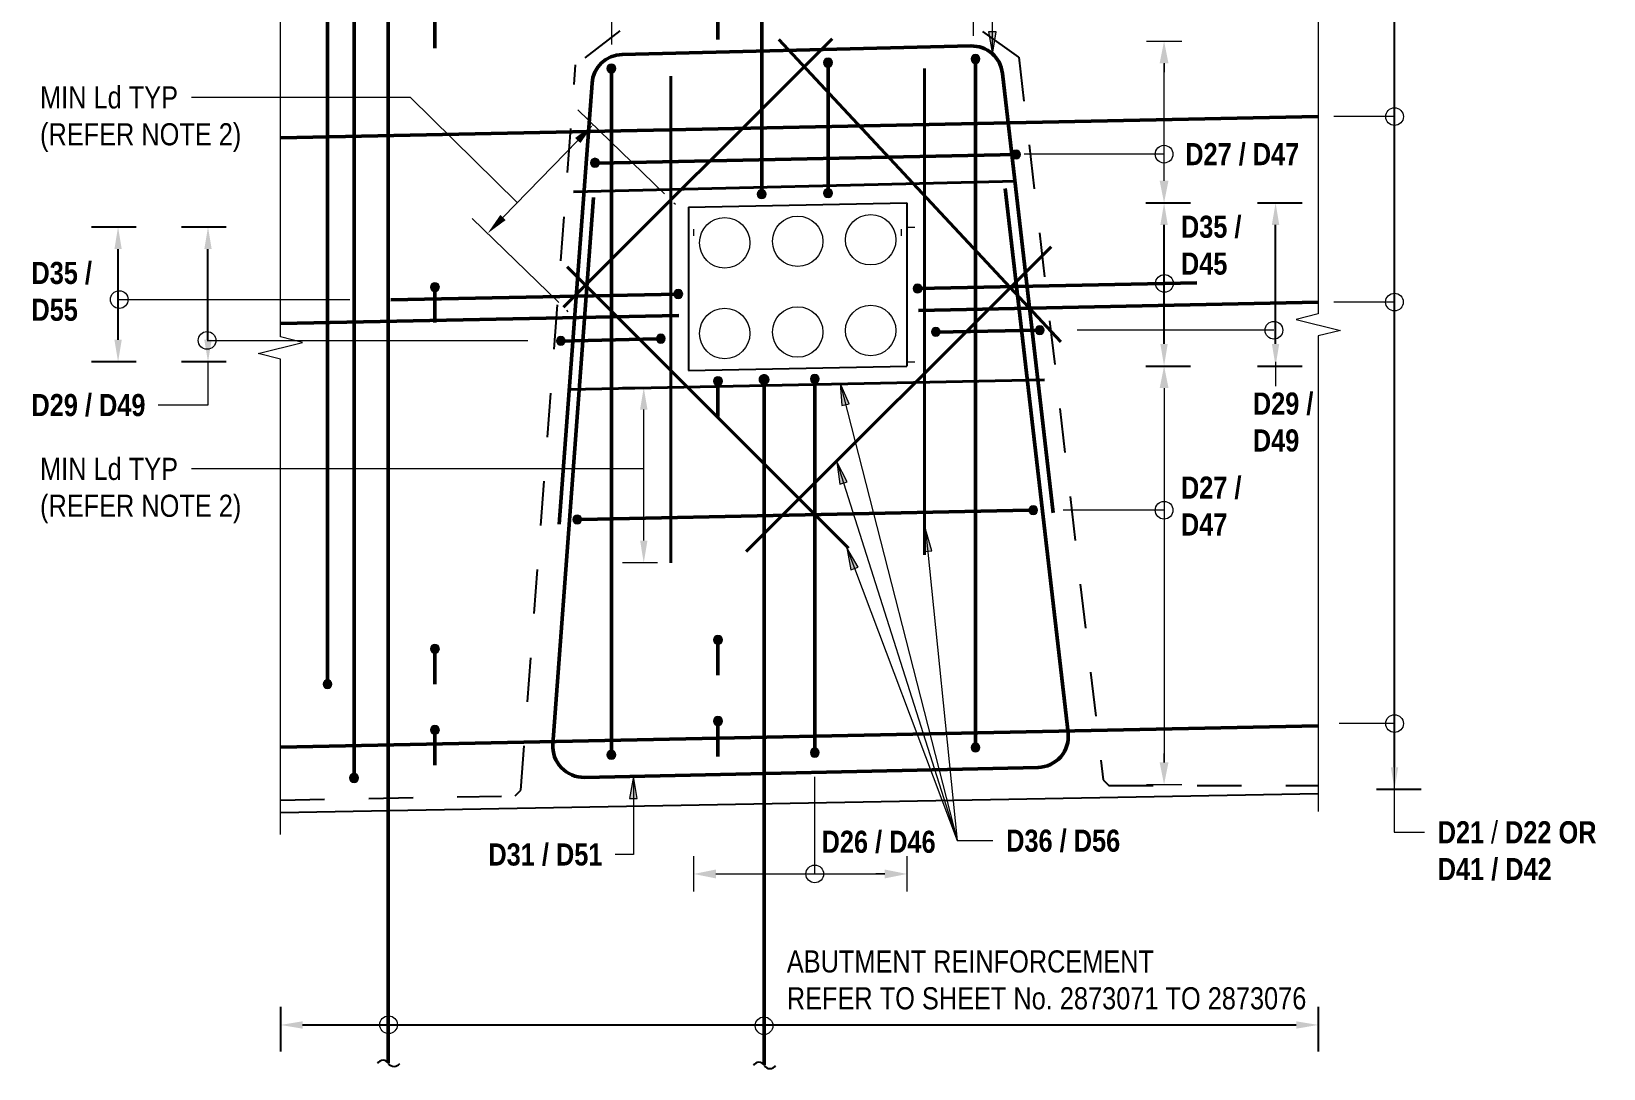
# Model space of a CAD drawing. Header units: metres. Extents: x 1110 to 1195, y -510 to 24.
# Drawn here: x 1182.682 to 1186.237, y 0.982 to 3.327 of the extents above; entities that cross this region are included whole.
import ezdxf

# ---------------------------------------------------------------- set-up
doc = ezdxf.new("R2010")
doc.units = ezdxf.units.M
doc.linetypes.add('JacobsDash', pattern=[0.0045, 0.003, -0.0015])
doc.layers.get('Defpoints').update_dxf_attribs({"color": 41})
for name, color, linetype, lineweight in [('A-ANNO-DIMS', 7, 'Continuous', 9), ('A-ANNO-NOTE', 7, 'Continuous', 9), ('A-DETL', 7, 'Continuous', 13), ('A-DETL-GENF', 7, 'Continuous', 9), ('G-ANNO-TEXT', 7, 'Continuous', 9)]:
    doc.layers.add(name, color=color, linetype=linetype, lineweight=lineweight)
doc.styles.add('Arial Narrow_2', font='ARIALN.TTF', dxfattribs={"height": 0.05})
doc.styles.add('Arial Narrow_B_1', font='ARIALNB.TTF', dxfattribs={"height": 0.05})
doc.dimstyles.new('Dimension_Standard_T__mm_', dxfattribs={"dimscale": 0.3048, "dimtxt": 0.051172, "dimasz": 0.164042, "dimexe": 0.15748, "dimexo": 0.098425, "dimgap": 0.065617, "dimtad": 1, "dimdec": 0, "dimlfac": 1000, "dimzin": 0, "dimdsep": 46, "dimtxsty": 'Arial Narrow_B_1', "dimsah": 1, "dimcen": 0.09, "dimaunit": 1, "dimadec": 4, "dimazin": 0, "dimtfac": 1, "dimtdec": 4, "dimtix": 1, "dimtmove": 0, "dimatfit": 3, "dimfxl": 1, "dimtvp": 1, "dimtolj": 1, "dimtzin": 0, "dimlwd": 18, "dimlwe": 18, "dimarcsym": 2})
doc.dimstyles.new('Dimension_Standard_T__mm__1', dxfattribs={"dimscale": 0.3048, "dimtxt": 0.051172, "dimasz": 0.164042, "dimexe": 0.15748, "dimexo": 0.098425, "dimgap": 0.065617, "dimtad": 1, "dimdec": 0, "dimlfac": 1000, "dimzin": 0, "dimdsep": 46, "dimtxsty": 'Arial Narrow_2', "dimsah": 1, "dimcen": 0.09, "dimaunit": 1, "dimadec": 4, "dimazin": 0, "dimtfac": 1, "dimtdec": 4, "dimtix": 1, "dimtmove": 0, "dimatfit": 3, "dimfxl": 1, "dimtvp": 1, "dimtolj": 1, "dimtzin": 0, "dimlwd": 18, "dimlwe": 18, "dimarcsym": 2})
doc.dimstyles.new('Dimension_Standard_T_REO_2', dxfattribs={"dimscale": 0.3048, "dimtxt": 0.051172, "dimasz": 0.164042, "dimexe": 0.19685, "dimexo": 0.0625, "dimgap": 0.065617, "dimtad": 1, "dimdec": 0, "dimlfac": 1000, "dimzin": 0, "dimdsep": 46, "dimtxsty": 'Arial Narrow_B_1', "dimsah": 1, "dimcen": 0.09, "dimaunit": 1, "dimadec": 4, "dimazin": 0, "dimtfac": 1, "dimtdec": 4, "dimtix": 1, "dimtmove": 0, "dimatfit": 3, "dimfxl": 0.19685, "dimfxlon": 1, "dimtvp": 1, "dimtolj": 1, "dimtzin": 0, "dimlwd": 25, "dimlwe": 25, "dimarcsym": 2})
doc.dimstyles.new('Dimension_Standard_T_REO_3', dxfattribs={"dimscale": 0.3048, "dimtxt": 0.051172, "dimasz": 0.164042, "dimexe": 0.19685, "dimexo": 0.0625, "dimgap": 0.065617, "dimtad": 1, "dimdec": 0, "dimlfac": 1000, "dimzin": 0, "dimdsep": 46, "dimtxsty": 'Arial Narrow_2', "dimsah": 1, "dimcen": 0.09, "dimaunit": 1, "dimadec": 4, "dimazin": 0, "dimtfac": 1, "dimtdec": 4, "dimtix": 1, "dimtmove": 0, "dimatfit": 3, "dimfxl": 0.19685, "dimfxlon": 1, "dimtvp": 1, "dimtolj": 1, "dimtzin": 0, "dimlwd": 25, "dimlwe": 25, "dimarcsym": 2})

# ---------------------------------------------------------------- blocks, each defined once
blk = doc.blocks.new('CS_DET_BreakLine_ViewScale - Std Break-6629639-DRG-2873132 - INTEGRAL STITCH REINFORCEMENT DETAIL A')
at = {"layer": 'A-DETL-GENF'}
for p, q in [((1.0375, -0.05), (1.0625, 0.05)), ((1.0625, 0.05), (1.075, 0)), ((-0.05, 0), (1.025, 0)), ((1.025, 0), (1.0375, -0.05)), ((1.075, 0), (2.15, 0))]:
    blk.add_line(p, q, dxfattribs=at)
blk = doc.blocks.new('CS_DET_BreakLine_ViewScale - Std Break-6630134-DRG-2873132 - INTEGRAL STITCH REINFORCEMENT DETAIL A')
at = {"layer": 'A-DETL-GENF'}
for p, q in [((1.0374, 0.05), (1.0249, 0)), ((1.0624, -0.05), (1.0374, 0.05)), ((1.0249, 0), (-0.05, 0)), ((1.0749, 0), (1.0624, -0.05)), ((2.1499, 0), (1.0749, 0))]:
    blk.add_line(p, q, dxfattribs=at)
blk = doc.blocks.new('B_Det_Reinf_Bar Section_2D - Reo Dot_Scale 20_Cog End-6621638-DRG-2873132 - INTEGRAL STITCH REINFORCEMENT DETAIL A')
at = {"layer": 'A-DETL-GENF'}
blk.add_hatch(color=256, dxfattribs=at).paths.add_polyline_path([(0, -0.01), (0.0026, -0.0097), (0.005, -0.0087), (0.0071, -0.0071), (0.0087, -0.005), (0.0097, -0.0026), (0.01, 0), (0.0097, 0.0026), (0.0087, 0.005), (0.0071, 0.0071), (0.005, 0.0087), (0.0026, 0.0097), (0, 0.01), (-0.0026, 0.0097), (-0.005, 0.0087), (-0.0071, 0.0071), (-0.0087, 0.005), (-0.0097, 0.0026), (-0.01, 0), (-0.0097, -0.0026), (-0.0087, -0.005), (-0.0071, -0.0071), (-0.005, -0.0087), (-0.0026, -0.0097)])
for start, end in [(360, 180), (180, 360)]:
    blk.add_arc((0, 0), 0.01, start, end, dxfattribs=at)
blk = doc.blocks.new('CS_DET_Rebar Tagging1 - Scale 20-6623096-DRG-2873132 - INTEGRAL STITCH REINFORCEMENT DETAIL A')
at = {"layer": 'A-DETL-GENF', "lineweight": 13}
blk.add_line((0, 0), (0.607, 0), dxfattribs=at)
blk.add_circle((0, 0), 0.02, dxfattribs=at)
blk = doc.blocks.new('CS_DET_Rebar Tagging1 - Scale 20-6623098-DRG-2873132 - INTEGRAL STITCH REINFORCEMENT DETAIL A')
at = {"layer": 'A-DETL-GENF', "lineweight": 13}
blk.add_line((0, 0), (0.585, 0), dxfattribs=at)
blk.add_circle((0, 0), 0.02, dxfattribs=at)
blk = doc.blocks.new('CS_DET_Rebar Tagging1 - Scale 20-6623104-DRG-2873132 - INTEGRAL STITCH REINFORCEMENT DETAIL A')
at = {"layer": 'A-DETL-GENF', "lineweight": 13}
blk.add_line((0, 0), (0.1374, 0), dxfattribs=at)
blk.add_circle((0, 0), 0.02, dxfattribs=at)
blk = doc.blocks.new('CS_DET_Rebar Tagging1 - Scale 20-6623105-DRG-2873132 - INTEGRAL STITCH REINFORCEMENT DETAIL A')
at = {"layer": 'A-DETL-GENF', "lineweight": 13}
blk.add_line((0, 0), (0.1372, 0), dxfattribs=at)
blk.add_circle((0, 0), 0.02, dxfattribs=at)
blk = doc.blocks.new('CS_DET_Rebar Tagging1 - Scale 20-6623106-DRG-2873132 - INTEGRAL STITCH REINFORCEMENT DETAIL A')
at = {"layer": 'A-DETL-GENF', "lineweight": 13}
blk.add_line((0, 0), (0.125, 0), dxfattribs=at)
blk.add_circle((0, 0), 0.02, dxfattribs=at)
blk = doc.blocks.new('B_Det_Reinf_Bar Section_2D - Reo Dot_Scale 20_Cog End-V4-DRG-2873132 - INTEGRAL STITCH REINFORCEMENT DETAIL A')
at = {"layer": 'A-DETL-GENF'}
blk.add_hatch(color=256, dxfattribs=at).paths.add_polyline_path([(0, -0.01), (0.0026, -0.0097), (0.005, -0.0087), (0.0071, -0.0071), (0.0087, -0.005), (0.0097, -0.0026), (0.01, 0), (0.0097, 0.0026), (0.0087, 0.005), (0.0071, 0.0071), (0.005, 0.0087), (0.0026, 0.0097), (-0.0005, 0.0099), (-0.0026, 0.0097), (-0.005, 0.0087), (-0.0071, 0.0071), (-0.0087, 0.005), (-0.0097, 0.0026), (-0.01, 0), (-0.0097, -0.0026), (-0.0087, -0.005), (-0.0071, -0.0071), (-0.005, -0.0087), (-0.0026, -0.0097), (-0.0005, -0.0099)])
for start, end in [(360, 180), (180, 360)]:
    blk.add_arc((0, 0), 0.01, start, end, dxfattribs=at)
blk = doc.blocks.new('CS_DET_Rebar Tagging1 - Scale 20-6623108-DRG-2873132 - INTEGRAL STITCH REINFORCEMENT DETAIL A')
at = {"layer": 'A-DETL-GENF', "lineweight": 13}
blk.add_line((0, 0), (0.005, 0), dxfattribs=at)
blk.add_circle((0, 0), 0.02, dxfattribs=at)
blk = doc.blocks.new('CS_DET_Rebar Tagging1 - Scale 20-6623109-DRG-2873132 - INTEGRAL STITCH REINFORCEMENT DETAIL A')
at = {"layer": 'A-DETL-GENF', "lineweight": 13}
blk.add_line((0, 0), (0.445, 0), dxfattribs=at)
blk.add_circle((0, 0), 0.02, dxfattribs=at)
blk = doc.blocks.new('B_Det_Reinf_Bar Section_2D_Grey - Reo Dot_Scale 25_Section-6572820-DRG-2873132 - INTEGRAL STITCH REINFORCEMENT DETAIL A')
at = {"layer": 'A-DETL-GENF', "true_color": 0xafafaf}
blk.add_hatch(color=253, dxfattribs=at).paths.add_polyline_path([(0, -0.0125), (0.0032, -0.0121), (0.0063, -0.0108), (0.0088, -0.0088), (0.0108, -0.0062), (0.0121, -0.0032), (0.0125, 0), (0.0121, 0.0032), (0.0108, 0.0063), (0.0088, 0.0088), (0.0063, 0.0108), (0.0032, 0.0121), (0, 0.0125), (-0.0032, 0.0121), (-0.0062, 0.0108), (-0.0088, 0.0088), (-0.0108, 0.0063), (-0.0121, 0.0032), (-0.0125, 0), (-0.0121, -0.0032), (-0.0108, -0.0062), (-0.0088, -0.0088), (-0.0062, -0.0108), (-0.0032, -0.0121)])
blk = doc.blocks.new('CS_DET_Rebar Tagging1 - Scale 20-6623112-DRG-2873132 - INTEGRAL STITCH REINFORCEMENT DETAIL A')
at = {"layer": 'A-DETL-GENF', "lineweight": 13}
blk.add_line((0, 0), (0.725, 0), dxfattribs=at)
blk.add_circle((0, 0), 0.02, dxfattribs=at)
blk = doc.blocks.new('CS_DET_Rebar Tagging1 - Scale 20-6623113-DRG-2873132 - INTEGRAL STITCH REINFORCEMENT DETAIL A')
at = {"layer": 'A-DETL-GENF', "lineweight": 13}
blk.add_line((0, 0), (0.5217, 0), dxfattribs=at)
blk.add_circle((0, 0), 0.02, dxfattribs=at)
blk = doc.blocks.new('T2DExtentArrowReinf_v1 - Extent-6629324-DRG-2873132 - INTEGRAL STITCH REINFORCEMENT DETAIL A')
at = {"layer": 'A-DETL-GENF'}
for p, q in [((0.11, 0), (0.11, 0.3164)), ((0, -0.01), (0, 0.01)), ((0.3653, 0.0339), (0.3653, 0)), ((0.05, 0), (0.3153, 0))]:
    blk.add_line(p, q, dxfattribs=at)
blk = doc.blocks.new('T2DExtentArrowReinf_v1 - Extent-6629572-DRG-2873132 - INTEGRAL STITCH REINFORCEMENT DETAIL A')
at = {"layer": 'A-DETL-GENF'}
for p, q in [((0, 0.01), (0, -0.01)), ((0.05, 0), (0.8962, 0)), ((0.3259, 0), (0.3259, -0.2281)), ((0.9462, -0.0339), (0.9462, 0))]:
    blk.add_line(p, q, dxfattribs=at)
blk = doc.blocks.new('T2DExtentArrowReinf_v1 - Extent-6630873-DRG-2873132 - INTEGRAL STITCH REINFORCEMENT DETAIL A')
at = {"layer": 'A-DETL-GENF'}
for p, q in [((0.2735, 0), (0.2735, 0.22)), ((0, -0.01), (0, 0.01)), ((0.4819, 0.0339), (0.4819, 0)), ((0.05, 0), (0.4319, 0))]:
    blk.add_line(p, q, dxfattribs=at)
blk = doc.blocks.new('DIMBLOCK6-DRG-2873132 - INTEGRAL STITCH REINFORCEMENT DETAIL A')
at = {"layer": 'A-ANNO-DIMS', "color": 0, "lineweight": 25, "transparency": 16777216}
for p, q in [((1185.7234, 3.4611), (1185.8243, 3.4611)), ((1185.7643, 1.6634), (1185.7643, 3.4111)), ((1185.7234, 1.6134), (1185.8243, 1.6134))]:
    blk.add_line(p, q, dxfattribs=at)
at = {"layer": 'A-ANNO-DIMS', "color": 0, "transparency": 16777216}
for points in [[(1185.756, 3.4111), (1185.7727, 3.4111), (1185.7643, 3.4611)], [(1185.756, 1.6634), (1185.7727, 1.6634), (1185.7643, 1.6134)]]:
    blk.add_solid(points, dxfattribs=at)
at = {"layer": 'Defpoints', "color": 0, "transparency": 16777216}
for p in [(1185.7043, 3.4611), (1185.7643, 3.4611), (1185.7043, 1.6134)]:
    blk.add_point(p, dxfattribs=at)
at = {"layer": 'A-ANNO-DIMS', "color": 0, "lineweight": 25, "transparency": 16777216, "insert": (1185.7147, 2.5373), "char_height": 0.05, "attachment_point": 5, "rotation": 90, "style": 'Arial Narrow_B_1'}
blk.add_mtext('\\A1;\u200d', dxfattribs=at)
blk = doc.blocks.new('DIMBLOCK7-DRG-2873132 - INTEGRAL STITCH REINFORCEMENT DETAIL A')
at = {"layer": 'A-ANNO-DIMS', "color": 0, "lineweight": 25, "transparency": 16777216}
for p, q in [((1185.2023, 2.9395), (1185.3033, 2.9395)), ((1185.2433, 2.6205), (1185.2433, 2.8895)), ((1185.2023, 2.5705), (1185.3033, 2.5705))]:
    blk.add_line(p, q, dxfattribs=at)
at = {"layer": 'A-ANNO-DIMS', "color": 0, "transparency": 16777216}
for points in [[(1185.2349, 2.8895), (1185.2516, 2.8895), (1185.2433, 2.9395)], [(1185.2349, 2.6205), (1185.2516, 2.6205), (1185.2433, 2.5705)]]:
    blk.add_solid(points, dxfattribs=at)
at = {"layer": 'Defpoints', "color": 0, "transparency": 16777216}
for p in [(1185.1833, 2.9395), (1185.2433, 2.9395), (1185.1833, 2.5705)]:
    blk.add_point(p, dxfattribs=at)
at = {"layer": 'A-ANNO-DIMS', "color": 0, "lineweight": 25, "transparency": 16777216, "insert": (1185.1936, 2.755), "char_height": 0.05, "attachment_point": 5, "rotation": 90, "style": 'Arial Narrow_B_1'}
blk.add_mtext('\\A1;\u200d', dxfattribs=at)
blk = doc.blocks.new('DIMBLOCK8-DRG-2873132 - INTEGRAL STITCH REINFORCEMENT DETAIL A')
at = {"layer": 'A-ANNO-DIMS', "color": 0, "lineweight": 25, "transparency": 16777216}
for p, q in [((1185.4544, 2.9395), (1185.5554, 2.9395)), ((1185.4954, 2.6205), (1185.4954, 2.8895)), ((1185.4544, 2.5705), (1185.5554, 2.5705))]:
    blk.add_line(p, q, dxfattribs=at)
at = {"layer": 'A-ANNO-DIMS', "color": 0, "transparency": 16777216}
for points in [[(1185.487, 2.8895), (1185.5037, 2.8895), (1185.4954, 2.9395)], [(1185.487, 2.6205), (1185.5037, 2.6205), (1185.4954, 2.5705)]]:
    blk.add_solid(points, dxfattribs=at)
at = {"layer": 'Defpoints', "color": 0, "transparency": 16777216}
for p in [(1185.4354, 2.9395), (1185.4954, 2.9395), (1185.4354, 2.5705)]:
    blk.add_point(p, dxfattribs=at)
at = {"layer": 'A-ANNO-DIMS', "color": 0, "lineweight": 25, "transparency": 16777216, "insert": (1185.4457, 2.755), "char_height": 0.05, "attachment_point": 5, "rotation": 90, "style": 'Arial Narrow_B_1'}
blk.add_mtext('\\A1;\u200d', dxfattribs=at)
blk = doc.blocks.new('DIMBLOCK9-DRG-2873132 - INTEGRAL STITCH REINFORCEMENT DETAIL A')
at = {"layer": 'A-ANNO-DIMS', "color": 0, "lineweight": 25, "transparency": 16777216}
for p, q in [((1183.2453, 1.1215), (1183.2453, 1.0206)), ((1185.592, 1.1215), (1185.592, 1.0206)), ((1183.2953, 1.0806), (1185.542, 1.0806))]:
    blk.add_line(p, q, dxfattribs=at)
at = {"layer": 'A-ANNO-DIMS', "color": 0, "transparency": 16777216}
for points in [[(1183.2953, 1.0889), (1183.2953, 1.0722), (1183.2453, 1.0806)], [(1185.542, 1.0889), (1185.542, 1.0722), (1185.592, 1.0806)]]:
    blk.add_solid(points, dxfattribs=at)
at = {"layer": 'Defpoints', "color": 0, "transparency": 16777216}
for p in [(1183.2453, 1.1406), (1185.592, 1.1406), (1185.592, 1.0806)]:
    blk.add_point(p, dxfattribs=at)
at = {"layer": 'A-ANNO-DIMS', "color": 0, "lineweight": 25, "transparency": 16777216, "insert": (1184.4186, 1.1303), "char_height": 0.05, "attachment_point": 5, "style": 'Arial Narrow_B_1'}
blk.add_mtext('\\A1;\u200d', dxfattribs=at)
blk = doc.blocks.new('DIMBLOCK10-DRG-2873132 - INTEGRAL STITCH REINFORCEMENT DETAIL A')
at = {"layer": 'A-ANNO-DIMS', "color": 0, "lineweight": 25, "transparency": 16777216}
for p, q in [((1183.1225, 2.8848), (1183.0215, 2.8848)), ((1183.0815, 2.6298), (1183.0815, 2.8348)), ((1183.1225, 2.5798), (1183.0215, 2.5798))]:
    blk.add_line(p, q, dxfattribs=at)
at = {"layer": 'A-ANNO-DIMS', "color": 0, "transparency": 16777216}
for points in [[(1183.0732, 2.8348), (1183.0899, 2.8348), (1183.0815, 2.8848)], [(1183.0732, 2.6298), (1183.0899, 2.6298), (1183.0815, 2.5798)]]:
    blk.add_solid(points, dxfattribs=at)
at = {"layer": 'Defpoints', "color": 0, "transparency": 16777216}
for p in [(1183.0815, 2.8848), (1183.1415, 2.8848), (1183.1415, 2.5798)]:
    blk.add_point(p, dxfattribs=at)
at = {"layer": 'A-ANNO-DIMS', "color": 0, "lineweight": 25, "transparency": 16777216, "insert": (1183.0319, 2.7323), "char_height": 0.05, "attachment_point": 5, "rotation": 90, "style": 'Arial Narrow_2'}
blk.add_mtext('\\A1;\u200d', dxfattribs=at)
blk = doc.blocks.new('DIMBLOCK11-DRG-2873132 - INTEGRAL STITCH REINFORCEMENT DETAIL A')
at = {"layer": 'A-ANNO-DIMS', "color": 0, "lineweight": 25, "transparency": 16777216}
for p, q in [((1182.9192, 2.8848), (1182.8182, 2.8848)), ((1182.8782, 2.6298), (1182.8782, 2.8348)), ((1182.9192, 2.5798), (1182.8182, 2.5798))]:
    blk.add_line(p, q, dxfattribs=at)
at = {"layer": 'A-ANNO-DIMS', "color": 0, "transparency": 16777216}
for points in [[(1182.8699, 2.8348), (1182.8865, 2.8348), (1182.8782, 2.8848)], [(1182.8699, 2.6298), (1182.8865, 2.6298), (1182.8782, 2.5798)]]:
    blk.add_solid(points, dxfattribs=at)
at = {"layer": 'Defpoints', "color": 0, "transparency": 16777216}
for p in [(1182.8782, 2.8848), (1182.9382, 2.8848), (1182.9382, 2.5798)]:
    blk.add_point(p, dxfattribs=at)
at = {"layer": 'A-ANNO-DIMS', "color": 0, "lineweight": 25, "transparency": 16777216, "insert": (1182.8285, 2.7323), "char_height": 0.05, "attachment_point": 5, "rotation": 90, "style": 'Arial Narrow_2'}
blk.add_mtext('\\A1;\u200d', dxfattribs=at)
blk = doc.blocks.new('DIMBLOCK12-DRG-2873132 - INTEGRAL STITCH REINFORCEMENT DETAIL A')
at = {"layer": 'A-ANNO-DIMS', "color": 0, "lineweight": 18, "transparency": 16777216}
for p, q in [((1184.1135, 2.9598), (1183.918, 3.1497)), ((1183.7485, 2.9062), (1183.9176, 3.0804)), ((1183.8747, 2.7139), (1183.6792, 2.9038))]:
    blk.add_line(p, q, dxfattribs=at)
at = {"layer": 'A-ANNO-DIMS', "color": 0, "transparency": 16777216}
for points in [[(1183.9117, 3.0862), (1183.9236, 3.0746), (1183.9525, 3.1162)], [(1183.7425, 2.912), (1183.7545, 2.9004), (1183.7136, 2.8703)]]:
    blk.add_solid(points, dxfattribs=at)
at = {"layer": 'Defpoints', "color": 0, "transparency": 16777216}
for p in [(1183.9525, 3.1162), (1184.135, 2.9389), (1183.8962, 2.693)]:
    blk.add_point(p, dxfattribs=at)
at = {"layer": 'A-ANNO-DIMS', "color": 0, "lineweight": 18, "transparency": 16777216, "insert": (1183.7974, 3.0279), "char_height": 0.05, "attachment_point": 5, "rotation": 45.8358, "style": 'Arial Narrow_B_1'}
blk.add_mtext('\\A1;\u200d', dxfattribs=at)
blk = doc.blocks.new('DIMBLOCK13-DRG-2873132 - INTEGRAL STITCH REINFORCEMENT DETAIL A')
at = {"layer": 'A-ANNO-DIMS', "color": 0, "lineweight": 18, "transparency": 16777216}
for p, q in [((1184.0979, 2.522), (1184.0188, 2.522)), ((1184.0668, 2.1757), (1184.0668, 2.472)), ((1184.0979, 2.1257), (1184.0188, 2.1257))]:
    blk.add_line(p, q, dxfattribs=at)
at = {"layer": 'A-ANNO-DIMS', "color": 0, "transparency": 16777216}
for points in [[(1184.0585, 2.472), (1184.0752, 2.472), (1184.0668, 2.522)], [(1184.0585, 2.1757), (1184.0752, 2.1757), (1184.0668, 2.1257)]]:
    blk.add_solid(points, dxfattribs=at)
at = {"layer": 'Defpoints', "color": 0, "transparency": 16777216}
for p in [(1184.0668, 2.522), (1184.1279, 2.522), (1184.1279, 2.1257)]:
    blk.add_point(p, dxfattribs=at)
at = {"layer": 'A-ANNO-DIMS', "color": 0, "lineweight": 18, "transparency": 16777216, "insert": (1184.0171, 2.3239), "char_height": 0.05, "attachment_point": 5, "rotation": 90, "style": 'Arial Narrow_2'}
blk.add_mtext('\\A1;\u200d', dxfattribs=at)

msp = doc.modelspace()

# ---------------------------------------------------------------- hatches: boundary and pattern name
at = {"layer": 'A-ANNO-NOTE'}
for points in [[(1185.2533, 3.2549), (1185.2433, 3.3049), (1185.2333, 3.2549)], [(1185.2433, 2.9395), (1185.2533, 2.9895), (1185.2333, 2.9895)], [(1185.2533, 2.5205), (1185.2433, 2.5705), (1185.2333, 2.5205)], [(1185.2433, 1.6242), (1185.2533, 1.6742), (1185.2333, 1.6742)], [(1184.2299, 1.412), (1184.2299, 1.432), (1184.1799, 1.422), (1184.2116, 1.4156)], [(1184.6119, 1.412), (1184.6619, 1.422), (1184.6119, 1.432), (1184.6119, 1.4156)]]:
    msp.add_hatch(color=256, dxfattribs=at).paths.add_polyline_path(points)
at = {"layer": 'G-ANNO-TEXT'}
for points in [[(1184.8551, 3.2758), (1184.8639, 3.3258), (1184.8463, 3.3258)], [(1184.5106, 2.5315), (1184.5145, 2.4809), (1184.5316, 2.4853)], [(1184.5034, 2.354), (1184.5101, 2.3036), (1184.5269, 2.309)], [(1184.7041, 2.2015), (1184.7003, 2.1509), (1184.7179, 2.1527)], [(1184.5257, 2.1592), (1184.5351, 2.1093), (1184.5516, 2.1155)], [(1184.0433, 1.6426), (1184.0344, 1.5926), (1184.0521, 1.5926)]]:
    msp.add_hatch(color=256, dxfattribs=at).paths.add_polyline_path(points)

# ---------------------------------------------------------------- linework, layer by layer
at = {"layer": 'A-ANNO-NOTE'}
for p, q in [((1185.2033, 3.3049), (1185.2833, 3.3049)), ((1185.2433, 3.2549), (1185.2433, 3.2349)), ((1185.2433, 2.9895), (1185.2433, 3.0095)), ((1185.2833, 2.9395), (1185.2033, 2.9395)), ((1185.2833, 2.5705), (1185.2033, 2.5705)), ((1185.2433, 2.5205), (1185.2433, 2.5005)), ((1185.2433, 1.6742), (1185.2433, 1.6942)), ((1185.2033, 1.6242), (1185.2833, 1.6242)), ((1184.1799, 1.382), (1184.1799, 1.462)), ((1184.6619, 1.462), (1184.6619, 1.382)), ((1184.2299, 1.422), (1184.2499, 1.422)), ((1184.6119, 1.422), (1184.5919, 1.422))]:
    msp.add_line(p, q, dxfattribs=at)
for centre in [(1185.2433, 3.0495), (1185.2433, 2.2445), (1184.4535, 1.422)]:
    msp.add_circle(centre, 0.02, dxfattribs=at)
at = {"layer": 'A-DETL', "lineweight": 50}
for p, q in [((1183.4118, 1.639), (1183.4118, 3.6347)), ((1184.3335, 2.9589), (1184.3335, 3.6414)), ((1183.3518, 1.8512), (1183.3518, 3.4847)), ((1184.2346, 3.3889), (1184.2346, 3.3089)), ((1183.5946, 3.3689), (1183.5946, 3.2889)), ((1184.0181, 3.2749), (1184.8066, 3.2942)), ((1183.9935, 1.7014), (1183.9935, 3.2433)), ((1184.4835, 2.9614), (1184.4835, 3.2564)), ((1184.8169, 1.7178), (1184.8169, 3.2547)), ((1183.9498, 3.2101), (1183.8758, 2.2131)), ((1184.8778, 3.2322), (1184.9924, 2.2386)), ((1183.2453, 3.0866), (1185.592, 3.1345)), ((1183.9635, 3.0295), (1184.9086, 3.0488)), ((1183.9532, 2.9515), (1183.8615, 1.7156)), ((1184.8843, 2.9717), (1185.0263, 1.7409)), ((1183.5946, 2.7489), (1183.5946, 2.6689)), ((1184.6872, 2.746), (1185.3171, 2.7589)), ((1183.495, 2.7199), (1184.1448, 2.7332)), ((1184.6882, 2.696), (1185.592, 2.7145)), ((1183.2453, 2.6666), (1184.1458, 2.6849)), ((1183.8793, 2.6267), (1184.0956, 2.6319)), ((1184.7272, 2.647), (1184.9622, 2.6515)), ((1184.2346, 2.5364), (1184.2346, 2.4564)), ((1184.4535, 1.7064), (1184.4535, 2.5414)), ((1183.9264, 2.2238), (1184.9375, 2.2444)), ((1183.5946, 1.9312), (1183.5946, 1.8512)), ((1184.2346, 1.9512), (1184.2346, 1.8712)), ((1183.2453, 1.7087), (1185.592, 1.7566)), ((1183.5946, 1.7478), (1183.5946, 1.6678)), ((1184.2346, 1.7678), (1184.2346, 1.6878)), ((1183.9328, 1.6404), (1184.9583, 1.6629))]:
    msp.add_line(p, q, dxfattribs=at)
at = {"layer": 'A-DETL', "color": 8, "lineweight": 50, "true_color": 0x808080}
for p, q in [((1183.4888, 0.9953), (1183.4888, 3.6222)), ((1184.3388, 0.9903), (1184.3388, 2.5274))]:
    msp.add_line(p, q, dxfattribs=at)
at = {"layer": 'A-DETL', "color": 8, "linetype": 'JacobsDash', "lineweight": 25, "true_color": 0x808080}
for p, q in [((1184.9149, 3.2689), (1184.8119, 3.3421)), ((1184.0128, 3.3282), (1183.9128, 3.2514)), ((1183.7887, 1.6118), (1183.9128, 3.2514)), ((1184.9149, 3.2689), (1185.1055, 1.6347)), ((1183.7757, 1.5988), (1183.7887, 1.6118)), ((1185.1055, 1.6347), (1185.1183, 1.622)), ((1185.1183, 1.622), (1185.592, 1.622)), ((1183.2453, 1.5891), (1183.7757, 1.5988))]:
    msp.add_line(p, q, dxfattribs=at)
at = {"layer": 'A-DETL', "lineweight": 40}
for p, q in [((1184.4925, 3.3106), (1183.8856, 2.7036)), ((1184.3721, 3.3089), (1185.0097, 2.6251)), ((1184.7019, 3.2433), (1184.7019, 2.1433)), ((1184.1279, 3.2257), (1184.1279, 2.1257)), ((1183.9079, 2.9641), (1184.9098, 2.9885)), ((1184.9882, 2.8402), (1184.2987, 2.1508)), ((1183.8933, 2.795), (1184.5297, 2.1586)), ((1183.898, 2.5173), (1184.9728, 2.5393))]:
    msp.add_line(p, q, dxfattribs=at)
at = {"layer": 'A-DETL', "color": 7, "lineweight": 9, "true_color": 0xffffff}
for p, q in [((1184.1386, 2.9354), (1184.135, 2.9389)), ((1184.1799, 2.8648), (1184.1799, 2.8798)), ((1184.6499, 2.8648), (1184.6499, 2.8798)), ((1184.6644, 2.8848), (1184.6794, 2.8848)), ((1183.8962, 2.693), (1183.8927, 2.6966)), ((1184.6644, 2.5798), (1184.6794, 2.5798))]:
    msp.add_line(p, q, dxfattribs=at)
at = {"layer": 'A-DETL', "lineweight": 25}
for p, q in [((1184.1679, 2.9294), (1184.6619, 2.9395)), ((1184.1679, 2.9294), (1184.1679, 2.5604)), ((1184.6619, 2.9395), (1184.6619, 2.5705)), ((1184.1679, 2.5604), (1184.6619, 2.5705)), ((1183.2453, 1.5611), (1185.592, 1.6039))]:
    msp.add_line(p, q, dxfattribs=at)
at = {"layer": 'A-DETL'}
msp.add_line((1185.4954, 2.5798), (1185.4954, 2.5248), dxfattribs=at)
at = {"layer": 'A-DETL', "color": 143, "lineweight": 18, "true_color": 0x78aac8}
for centre in [(1184.2499, 2.8491), (1184.4149, 2.8525), (1184.5799, 2.8559), (1184.4149, 2.6474), (1184.5799, 2.6508), (1184.2499, 2.6441)]:
    msp.add_circle(centre, 0.057, dxfattribs=at)
at = {"layer": 'A-DETL', "lineweight": 50}
for centre, start, end in [((1184.0196, 3.2049), 91.2734, 175.7575), ((1184.8083, 3.2242), 6.5808, 91.3992), ((1183.9313, 1.7104), 175.7575, 271.257), ((1184.9568, 1.7329), 271.257, 6.5808)]:
    msp.add_arc(centre, 0.07, start, end, dxfattribs=at)
at = {"layer": 'A-DETL', "color": 8, "lineweight": 25, "true_color": 0x808080}
for centre, start, end in [((1183.4774, 0.9862), 31.0605, 148.9395), ((1184.3271, 0.9816), 31.0605, 148.9395), ((1183.5024, 1.0013), 211.0605, 328.9395), ((1184.3521, 0.9966), 211.0605, 328.9395)]:
    msp.add_arc(centre, 0.0146, start, end, dxfattribs=at)
at = {"layer": 'G-ANNO-TEXT'}
for p, q in [((1184.8551, 3.2758), (1184.8551, 3.7817)), ((1184.8639, 3.3258), (1184.8463, 3.3258)), ((1184.8463, 3.3258), (1184.8551, 3.2758)), ((1184.8551, 3.2758), (1184.8639, 3.3258)), ((1183.2283, 3.1779), (1183.044, 3.1779)), ((1183.5396, 3.1779), (1183.2283, 3.1779)), ((1183.7805, 2.94), (1183.5396, 3.1779)), ((1183.0811, 2.5799), (1183.0811, 2.4822)), ((1184.5106, 2.5315), (1184.5145, 2.4809)), ((1184.5316, 2.4853), (1184.5106, 2.5315)), ((1184.5106, 2.5315), (1184.7754, 1.4973)), ((1182.9932, 2.4822), (1182.969, 2.4822)), ((1183.0811, 2.4822), (1182.9932, 2.4822)), ((1184.5145, 2.4809), (1184.5316, 2.4853)), ((1184.5034, 2.354), (1184.5101, 2.3036)), ((1184.5269, 2.309), (1184.5034, 2.354)), ((1184.5034, 2.354), (1184.7754, 1.4973)), ((1183.2283, 2.3379), (1183.044, 2.3379)), ((1184.0665, 2.3379), (1183.2283, 2.3379)), ((1184.5101, 2.3036), (1184.5269, 2.309)), ((1184.7041, 2.2015), (1184.7003, 2.1509)), ((1184.7179, 2.1527), (1184.7041, 2.2015)), ((1184.7041, 2.2015), (1184.7754, 1.4973)), ((1184.5257, 2.1592), (1184.5351, 2.1093)), ((1184.5516, 2.1155), (1184.5257, 2.1592)), ((1184.5257, 2.1592), (1184.7754, 1.4973)), ((1184.7003, 2.1509), (1184.7179, 2.1527)), ((1184.5351, 2.1093), (1184.5516, 2.1155)), ((1185.7637, 1.9013), (1185.7637, 1.5163)), ((1184.0433, 1.6426), (1184.0344, 1.5926)), ((1184.0521, 1.5926), (1184.0433, 1.6426)), ((1184.0433, 1.6426), (1184.0433, 1.4661)), ((1184.0344, 1.5926), (1184.0521, 1.5926)), ((1184.7754, 1.4973), (1184.8562, 1.4973)), ((1184.7754, 1.4973), (1184.8562, 1.4973)), ((1184.7754, 1.4973), (1184.8562, 1.4973)), ((1184.7754, 1.4973), (1184.8562, 1.4973)), ((1185.7637, 1.5163), (1185.832, 1.5163)), ((1184.0061, 1.4661), (1184.0021, 1.4661)), ((1184.0433, 1.4661), (1184.0061, 1.4661))]:
    msp.add_line(p, q, dxfattribs=at)

# ---------------------------------------------------------------- block references
at = {"layer": 'A-DETL-GENF'}
for name, p, rotation in [('CS_DET_Rebar Tagging1 - Scale 20-6623096-DRG-2873132 - INTEGRAL STITCH REINFORCEMENT DETAIL A', (1183.9935, 3.9043), 270.0000000000047), ('CS_DET_Rebar Tagging1 - Scale 20-6623098-DRG-2873132 - INTEGRAL STITCH REINFORCEMENT DETAIL A', (1184.812, 3.9023), 270.0000000000047), ('CS_DET_BreakLine_ViewScale - Std Break-6629639-DRG-2873132 - INTEGRAL STITCH REINFORCEMENT DETAIL A', (1185.592, 3.7134), 270), ('CS_DET_BreakLine_ViewScale - Std Break-6630134-DRG-2873132 - INTEGRAL STITCH REINFORCEMENT DETAIL A', (1183.2453, 3.661), 270), ('T2DExtentArrowReinf_v1 - Extent-6629324-DRG-2873132 - INTEGRAL STITCH REINFORCEMENT DETAIL A', (1185.2433, 2.9395), 89.99999999999993), ('CS_DET_Rebar Tagging1 - Scale 20-6623104-DRG-2873132 - INTEGRAL STITCH REINFORCEMENT DETAIL A', (1185.7644, 3.1344), 180), ('CS_DET_Rebar Tagging1 - Scale 20-6623108-DRG-2873132 - INTEGRAL STITCH REINFORCEMENT DETAIL A', (1185.2442, 2.7574), 224.9999999989395), ('CS_DET_Rebar Tagging1 - Scale 20-6623105-DRG-2873132 - INTEGRAL STITCH REINFORCEMENT DETAIL A', (1185.7642, 2.7152), 180), ('CS_DET_Rebar Tagging1 - Scale 20-6623109-DRG-2873132 - INTEGRAL STITCH REINFORCEMENT DETAIL A', (1185.4917, 2.6514), 180), ('T2DExtentArrowReinf_v1 - Extent-6629572-DRG-2873132 - INTEGRAL STITCH REINFORCEMENT DETAIL A', (1185.2433, 2.5705), 269.9999999999999), ('CS_DET_Rebar Tagging1 - Scale 20-6623106-DRG-2873132 - INTEGRAL STITCH REINFORCEMENT DETAIL A', (1185.7644, 1.762), 180), ('CS_DET_Rebar Tagging1 - Scale 20-6623108-DRG-2873132 - INTEGRAL STITCH REINFORCEMENT DETAIL A', (1183.4898, 1.0812), 224.9999999989395), ('CS_DET_Rebar Tagging1 - Scale 20-6623108-DRG-2873132 - INTEGRAL STITCH REINFORCEMENT DETAIL A', (1184.3388, 1.0789), 224.9999999989395)]:
    msp.add_blockref(name, p, dxfattribs=dict(at, rotation=rotation))
for name, p in [('B_Det_Reinf_Bar Section_2D - Reo Dot_Scale 20_Cog End-6621638-DRG-2873132 - INTEGRAL STITCH REINFORCEMENT DETAIL A', (1184.8169, 3.2647)), ('B_Det_Reinf_Bar Section_2D - Reo Dot_Scale 20_Cog End-6621638-DRG-2873132 - INTEGRAL STITCH REINFORCEMENT DETAIL A', (1183.9935, 3.2433)), ('B_Det_Reinf_Bar Section_2D - Reo Dot_Scale 20_Cog End-6621638-DRG-2873132 - INTEGRAL STITCH REINFORCEMENT DETAIL A', (1184.4835, 3.2564)), ('B_Det_Reinf_Bar Section_2D - Reo Dot_Scale 20_Cog End-V4-DRG-2873132 - INTEGRAL STITCH REINFORCEMENT DETAIL A', (1184.9086, 3.0488)), ('B_Det_Reinf_Bar Section_2D - Reo Dot_Scale 20_Cog End-6621638-DRG-2873132 - INTEGRAL STITCH REINFORCEMENT DETAIL A', (1183.9565, 3.0301)), ('B_Det_Reinf_Bar Section_2D - Reo Dot_Scale 20_Cog End-6621638-DRG-2873132 - INTEGRAL STITCH REINFORCEMENT DETAIL A', (1184.3335, 2.9589)), ('B_Det_Reinf_Bar Section_2D - Reo Dot_Scale 20_Cog End-6621638-DRG-2873132 - INTEGRAL STITCH REINFORCEMENT DETAIL A', (1184.4835, 2.9614)), ('CS_DET_Rebar Tagging1 - Scale 20-6623113-DRG-2873132 - INTEGRAL STITCH REINFORCEMENT DETAIL A', (1182.8809, 2.7208)), ('B_Det_Reinf_Bar Section_2D - Reo Dot_Scale 20_Cog End-6621638-DRG-2873132 - INTEGRAL STITCH REINFORCEMENT DETAIL A', (1183.5946, 2.7489)), ('B_Det_Reinf_Bar Section_2D - Reo Dot_Scale 20_Cog End-6621638-DRG-2873132 - INTEGRAL STITCH REINFORCEMENT DETAIL A', (1184.1448, 2.7332)), ('B_Det_Reinf_Bar Section_2D - Reo Dot_Scale 20_Cog End-6621638-DRG-2873132 - INTEGRAL STITCH REINFORCEMENT DETAIL A', (1184.686, 2.7456)), ('CS_DET_Rebar Tagging1 - Scale 20-6623112-DRG-2873132 - INTEGRAL STITCH REINFORCEMENT DETAIL A', (1183.0794, 2.6283)), ('B_Det_Reinf_Bar Section_2D - Reo Dot_Scale 20_Cog End-6621638-DRG-2873132 - INTEGRAL STITCH REINFORCEMENT DETAIL A', (1183.8793, 2.6274)), ('B_Det_Reinf_Bar Section_2D - Reo Dot_Scale 20_Cog End-6621638-DRG-2873132 - INTEGRAL STITCH REINFORCEMENT DETAIL A', (1184.1055, 2.6324)), ('B_Det_Reinf_Bar Section_2D - Reo Dot_Scale 20_Cog End-6621638-DRG-2873132 - INTEGRAL STITCH REINFORCEMENT DETAIL A', (1184.7272, 2.6478)), ('B_Det_Reinf_Bar Section_2D - Reo Dot_Scale 20_Cog End-6621638-DRG-2873132 - INTEGRAL STITCH REINFORCEMENT DETAIL A', (1184.9622, 2.6515)), ('B_Det_Reinf_Bar Section_2D - Reo Dot_Scale 20_Cog End-6621638-DRG-2873132 - INTEGRAL STITCH REINFORCEMENT DETAIL A', (1184.2346, 2.5364)), ('B_Det_Reinf_Bar Section_2D - Reo Dot_Scale 20_Cog End-6621638-DRG-2873132 - INTEGRAL STITCH REINFORCEMENT DETAIL A', (1184.4535, 2.5414)), ('B_Det_Reinf_Bar Section_2D - Reo Dot_Scale 20_Cog End-6621638-DRG-2873132 - INTEGRAL STITCH REINFORCEMENT DETAIL A', (1184.9474, 2.2445)), ('B_Det_Reinf_Bar Section_2D - Reo Dot_Scale 20_Cog End-6621638-DRG-2873132 - INTEGRAL STITCH REINFORCEMENT DETAIL A', (1183.9164, 2.2236)), ('B_Det_Reinf_Bar Section_2D - Reo Dot_Scale 20_Cog End-6621638-DRG-2873132 - INTEGRAL STITCH REINFORCEMENT DETAIL A', (1184.2346, 1.9512)), ('B_Det_Reinf_Bar Section_2D - Reo Dot_Scale 20_Cog End-6621638-DRG-2873132 - INTEGRAL STITCH REINFORCEMENT DETAIL A', (1183.5946, 1.9312)), ('B_Det_Reinf_Bar Section_2D - Reo Dot_Scale 20_Cog End-6621638-DRG-2873132 - INTEGRAL STITCH REINFORCEMENT DETAIL A', (1183.3518, 1.8512)), ('B_Det_Reinf_Bar Section_2D - Reo Dot_Scale 20_Cog End-6621638-DRG-2873132 - INTEGRAL STITCH REINFORCEMENT DETAIL A', (1184.2346, 1.7678)), ('B_Det_Reinf_Bar Section_2D - Reo Dot_Scale 20_Cog End-6621638-DRG-2873132 - INTEGRAL STITCH REINFORCEMENT DETAIL A', (1183.5946, 1.7478)), ('B_Det_Reinf_Bar Section_2D - Reo Dot_Scale 20_Cog End-6621638-DRG-2873132 - INTEGRAL STITCH REINFORCEMENT DETAIL A', (1184.4535, 1.6964)), ('B_Det_Reinf_Bar Section_2D - Reo Dot_Scale 20_Cog End-6621638-DRG-2873132 - INTEGRAL STITCH REINFORCEMENT DETAIL A', (1184.8169, 1.7078)), ('B_Det_Reinf_Bar Section_2D - Reo Dot_Scale 20_Cog End-6621638-DRG-2873132 - INTEGRAL STITCH REINFORCEMENT DETAIL A', (1183.9935, 1.6914)), ('B_Det_Reinf_Bar Section_2D - Reo Dot_Scale 20_Cog End-6621638-DRG-2873132 - INTEGRAL STITCH REINFORCEMENT DETAIL A', (1183.4118, 1.639)), ('T2DExtentArrowReinf_v1 - Extent-6630873-DRG-2873132 - INTEGRAL STITCH REINFORCEMENT DETAIL A', (1184.1799, 1.422))]:
    msp.add_blockref(name, p, dxfattribs=at)
at = {"layer": 'A-DETL-GENF', "color": 253, "true_color": 0xafafaf}
msp.add_blockref('B_Det_Reinf_Bar Section_2D_Grey - Reo Dot_Scale 25_Section-6572820-DRG-2873132 - INTEGRAL STITCH REINFORCEMENT DETAIL A', (1184.3388, 2.5399), dxfattribs=at)

# ---------------------------------------------------------------- texts
at = {"layer": 'G-ANNO-TEXT', "char_height": 0.05, "attachment_point": 1, "bg_fill": 3, "box_fill_scale": 1, "bg_fill_color": 256, "bg_fill_transparency": 0}
for s, insert, style in [('MIN Ld TYP', (1182.7018, 3.2029), 'Arial Narrow_2'), ('(REFER NOTE 2)', (1182.7018, 3.1195), 'Arial Narrow_2'), ('MIN Ld TYP', (1182.7018, 2.3629), 'Arial Narrow_2'), ('(REFER NOTE 2)', (1182.7018, 2.2795), 'Arial Narrow_2'), ('D21 ', (1185.862, 1.5413), 'Arial Narrow_B_1'), ('D41 / D42', (1185.862, 1.458), 'Arial Narrow_B_1'), ('ABUTMENT REINFORCEMENT ', (1184.3903, 1.2492), 'Arial Narrow_2')]:
    msp.add_mtext(s, dxfattribs=dict(at, insert=insert, style=style))
at = {"layer": 'G-ANNO-TEXT', "char_height": 0.05, "attachment_point": 1, "style": 'Arial Narrow_B_1', "bg_fill": 3, "box_fill_scale": 1, "bg_fill_color": 256, "bg_fill_true_color": 13158600, "bg_fill_transparency": 0}
for s, insert in [('D29 / D49', (1182.6823, 2.5072)), ('D27 / ', (1185.2814, 2.3205)), ('D47', (1185.2814, 2.2372)), ('D31 / D51', (1183.7155, 1.4911)), ('D36 / D56', (1184.8862, 1.5223))]:
    msp.add_mtext(s, dxfattribs=dict(at, insert=insert))

# ---------------------------------------------------------------- dimensions: what is measured, and where the dimension line sits
at = {"layer": 'A-ANNO-DIMS', "lineweight": 25}
for base, p1, p2, dimstyle, override, picture, middle in [((1185.7643, 3.4611), (1185.7043, 1.6134), (1185.7043, 3.4611), 'Dimension_Standard_T_REO_2', {"dimpost": '<>', "dimfxl": 1.847669}, 'DIMBLOCK6-DRG-2873132 - INTEGRAL STITCH REINFORCEMENT DETAIL A', (1185.7147, 2.5373)), ((1185.2433, 2.9395), (1185.1833, 2.5705), (1185.1833, 2.9395), 'Dimension_Standard_T_REO_2', {"dimpost": '<>', "dimfxl": 0.369053}, 'DIMBLOCK7-DRG-2873132 - INTEGRAL STITCH REINFORCEMENT DETAIL A', (1185.1936, 2.755)), ((1185.4954, 2.9395), (1185.4354, 2.5705), (1185.4354, 2.9395), 'Dimension_Standard_T_REO_2', {"dimpost": '<>', "dimfxl": 0.369053}, 'DIMBLOCK8-DRG-2873132 - INTEGRAL STITCH REINFORCEMENT DETAIL A', (1185.4457, 2.755)), ((1182.8782, 2.8848), (1182.9382, 2.5798), (1182.9382, 2.8848), 'Dimension_Standard_T_REO_3', {"dimpost": '<>', "dimfxl": 0.305}, 'DIMBLOCK11-DRG-2873132 - INTEGRAL STITCH REINFORCEMENT DETAIL A', (1182.8285, 2.7323)), ((1183.0815, 2.8848), (1183.1415, 2.5798), (1183.1415, 2.8848), 'Dimension_Standard_T_REO_3', {"dimpost": '<>', "dimfxl": 0.305}, 'DIMBLOCK10-DRG-2873132 - INTEGRAL STITCH REINFORCEMENT DETAIL A', (1183.0319, 2.7323))]:
    dim = msp.add_linear_dim(base=base, p1=p1, p2=p2, angle=90, text='\u200d', dimstyle=dimstyle, override=override, dxfattribs=at)
    dim.commit()
    dim.dimension.update_dxf_attribs({"geometry": picture, "text_midpoint": middle})
at = {"layer": 'A-ANNO-DIMS', "lineweight": 18}
for base, p1, p2, angle, dimstyle, override, picture, middle in [((1183.9525, 3.1162), (1183.8962, 2.693), (1184.135, 2.9389), 45.8358, 'Dimension_Standard_T__mm_', {"dimpost": '<>', "dimfxl": 0.342789}, 'DIMBLOCK12-DRG-2873132 - INTEGRAL STITCH REINFORCEMENT DETAIL A', (1183.7974, 3.0279)), ((1184.0668, 2.522), (1184.1279, 2.1257), (1184.1279, 2.522), 90, 'Dimension_Standard_T__mm__1', {"dimpost": '<>', "dimfxl": 0.396309}, 'DIMBLOCK13-DRG-2873132 - INTEGRAL STITCH REINFORCEMENT DETAIL A', (1184.0171, 2.3239))]:
    dim = msp.add_linear_dim(base=base, p1=p1, p2=p2, angle=angle, text='\u200d', dimstyle=dimstyle, override=override, dxfattribs=at)
    dim.commit()
    dim.dimension.update_dxf_attribs({"geometry": picture, "text_midpoint": middle})
at = {"layer": 'A-ANNO-DIMS', "lineweight": 25}
dim = msp.add_linear_dim(base=(1185.592, 1.0806), p1=(1183.2453, 1.1406), p2=(1185.592, 1.1406), text='\u200d', dimstyle='Dimension_Standard_T_REO_2', override={"dimpost": '<>', "dimfxl": 2.346699}, dxfattribs=at)
dim.commit()
dim.dimension.update_dxf_attribs({"geometry": 'DIMBLOCK9-DRG-2873132 - INTEGRAL STITCH REINFORCEMENT DETAIL A', "text_midpoint": (1184.4186, 1.1303)})

# ---------------------------------------------------------------- next in the draw order: texts
at = {"layer": 'G-ANNO-TEXT', "char_height": 0.05, "attachment_point": 1, "style": 'Arial Narrow_B_1', "bg_fill": 3, "box_fill_scale": 1, "bg_fill_color": 256, "bg_fill_true_color": 13158600, "bg_fill_transparency": 0}
for s, insert in [('D27 / D47', (1185.2911, 3.0746)), ('D35 /', (1185.2814, 2.9104)), ('D35 /', (1182.6823, 2.806)), ('D45', (1185.2814, 2.8271)), ('D55', (1182.6823, 2.7227)), ('D29 /', (1185.444, 2.5106)), ('D49', (1185.444, 2.4272)), ('D26 / D46', (1184.4689, 1.5198))]:
    msp.add_mtext(s, dxfattribs=dict(at, insert=insert))
at = {"layer": 'G-ANNO-TEXT', "char_height": 0.05, "attachment_point": 1, "style": 'Arial Narrow_2', "bg_fill": 3, "box_fill_scale": 1, "bg_fill_color": 256, "bg_fill_transparency": 0}
for s, insert in [('/', (1185.9824, 1.5413)), ('REFER TO SHEET No. 2873071 TO 2873076', (1184.3903, 1.1659))]:
    msp.add_mtext(s, dxfattribs=dict(at, insert=insert))

# ---------------------------------------------------------------- next in the draw order: texts
at = {"layer": 'G-ANNO-TEXT', "insert": (1185.9983, 1.5413), "char_height": 0.05, "attachment_point": 1, "style": 'Arial Narrow_B_1', "bg_fill": 3, "box_fill_scale": 1, "bg_fill_color": 256, "bg_fill_transparency": 0}
msp.add_mtext(' D22 OR ', dxfattribs=at)

doc.saveas('drawing.dxf')
